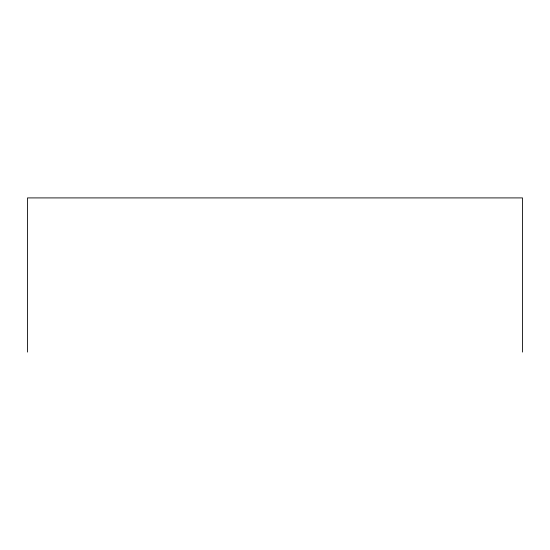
<?xml version="1.0" encoding="UTF-8"?>
<svg xmlns="http://www.w3.org/2000/svg" width="550" height="550" viewBox="0 0 550 550"><rect width="100%" height="100%" fill="white"/><g stroke="black" fill="none" stroke-linecap="round" stroke-linejoin="round"><path stroke-width="0.82" d="M522.5 352.089L522.5 197.911L27.5 197.911L27.5 352.089"/></g></svg>
